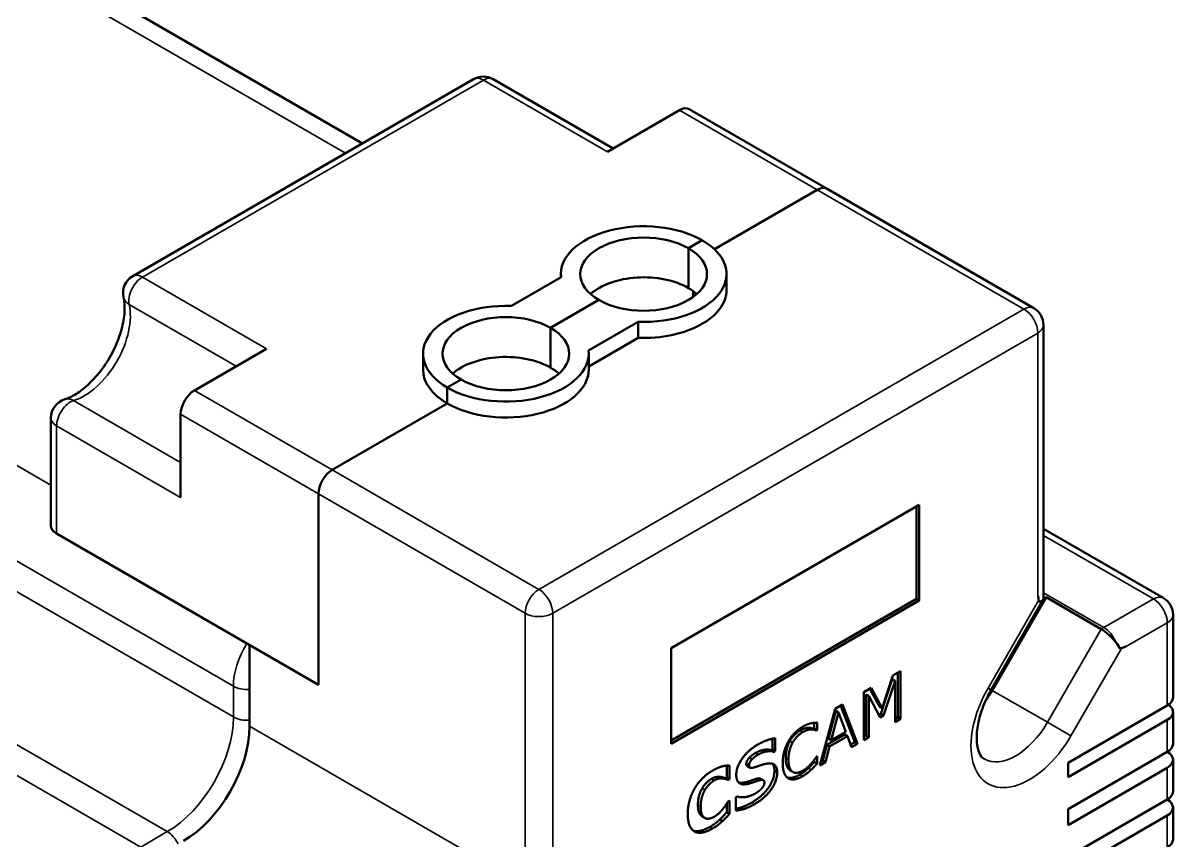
# Model space of a CAD drawing. Header units: millimetres. Extents: x -703 to 635, y -85 to 385.
# Drawn here: x -284.5 to -225.4, y 288.6 to 330.6 of the extents above; entities that cross this region are included whole.
import ezdxf

# ---------------------------------------------------------------- set-up
doc = ezdxf.new("R2010")
doc.units = ezdxf.units.MM
doc.header["$LTSCALE"] = 1.2
doc.layers.add('외형선(ISO)', color=7, linetype='Continuous', lineweight=50)
doc.layers.add('좁은 외형선(ISO)', color=7, linetype='Continuous', lineweight=35)

msp = doc.modelspace()

# ---------------------------------------------------------------- linework, layer by layer
at = {"layer": '외형선(ISO)', "color": 0}
for p, q in [((-267.093, 324.384), (-297.998, 342.227)), ((-278.882, 317.578), (-261.393, 327.675)), ((-254.236, 324.12), (-260.393, 327.675)), ((-254.529, 323.951), (-250.828, 326.088)), ((-243.257, 322.055), (-250.328, 326.137)), ((-243.757, 322.005), (-249.039, 318.956)), ((-243.757, 322.005), (-249.039, 318.956)), ((-232.651, 315.931), (-243.257, 322.055)), ((-250.369, 319.005), (-249.661, 319.413)), ((-249.661, 319.413), (-250.369, 319.005)), ((-250.369, 319.005), (-250.369, 316.963)), ((-250.369, 319.005), (-250.369, 316.963)), ((-256.907, 317.516), (-259.457, 316.044)), ((-256.917, 317.51), (-256.917, 317.678)), ((-248.417, 316.861), (-248.417, 317.678)), ((-254.965, 316.351), (-257.44, 314.922)), ((-254.965, 316.351), (-257.44, 314.922)), ((-250.121, 316.511), (-250.121, 316.803)), ((-252.948, 315.229), (-255.497, 313.758)), ((-252.948, 315.229), (-252.948, 314.413)), ((-232.151, 301.103), (-232.151, 315.065)), ((-257.44, 314.922), (-257.44, 312.881)), ((-257.44, 314.922), (-257.44, 312.881)), ((-252.948, 314.413), (-255.488, 312.946)), ((-275.718, 311.717), (-272.018, 313.854)), ((-263.988, 313.595), (-263.988, 312.779)), ((-255.488, 312.779), (-255.488, 313.595)), ((-262.036, 312.269), (-262.743, 311.86)), ((-262.036, 312.269), (-262.743, 311.86)), ((-262.743, 311.044), (-262.743, 311.86)), ((-262.743, 311.86), (-262.743, 311.044)), ((-262.743, 311.044), (-268.647, 307.635)), ((-262.743, 311.044), (-268.647, 307.635)), ((-276.425, 306.22), (-276.425, 310.493)), ((-283.082, 304.777), (-283.082, 310.302)), ((-269.354, 306.41), (-269.354, 296.612)), ((-269.354, 306.41), (-269.354, 296.612)), ((-251.252, 298.49), (-238.525, 305.839)), ((-238.666, 305.757), (-238.666, 301.021)), ((-238.525, 305.839), (-238.525, 300.94)), ((-226.004, 301.071), (-232.151, 304.62)), ((-269.354, 296.612), (-282.789, 304.369)), ((-238.666, 301.021), (-251.252, 293.755)), ((-238.525, 300.94), (-251.252, 293.591)), ((-238.525, 300.94), (-238.666, 301.021)), ((-234.834, 296.359), (-232.165, 300.982)), ((-232.019, 301.107), (-234.778, 296.327)), ((-232.443, 301.155), (-232.425, 301.188)), ((-232.425, 301.188), (-232.425, 301.188)), ((-232.019, 301.107), (-229.191, 299.474)), ((-225.504, 300.205), (-225.504, 295.959)), ((-272.89, 298.653), (-269.354, 296.612)), ((-272.89, 294.489), (-272.89, 298.653)), ((-227.925, 298.59), (-227.943, 298.557)), ((-227.925, 298.59), (-227.925, 298.59)), ((-251.252, 293.591), (-251.252, 298.49)), ((-239.879, 297.096), (-239.488, 297.322)), ((-239.488, 297.322), (-239.488, 294.872)), ((-239.911, 296.901), (-240.5, 295.125)), ((-240.426, 295.416), (-239.879, 297.096)), ((-239.77, 296.819), (-240.359, 295.043)), ((-239.77, 296.819), (-239.911, 296.901)), ((-239.77, 294.709), (-239.77, 296.819)), ((-239.629, 297.24), (-239.629, 294.954)), ((-241.375, 296.232), (-240.991, 296.454)), ((-241.375, 293.783), (-241.375, 296.232)), ((-241.065, 296.411), (-240.568, 295.498)), ((-240.991, 296.454), (-240.426, 295.416)), ((-242.847, 295.382), (-242.47, 295.6)), ((-242.56, 295.548), (-241.839, 293.678)), ((-242.47, 295.6), (-241.697, 293.597)), ((-241.112, 296.044), (-241.253, 296.126)), ((-241.253, 296.126), (-241.253, 294.016)), ((-240.527, 294.946), (-241.112, 296.044)), ((-241.112, 296.044), (-241.112, 293.934)), ((-230.888, 292.611), (-225.797, 295.551)), ((-243.619, 292.487), (-242.847, 295.382)), ((-242.807, 295.285), (-243.181, 293.865)), ((-242.665, 295.203), (-243.039, 293.784)), ((-242.665, 295.203), (-242.807, 295.285)), ((-242.293, 294.214), (-242.665, 295.203)), ((-240.5, 295.125), (-240.593, 295.071)), ((-240.426, 295.416), (-240.568, 295.498)), ((-240.359, 295.043), (-240.527, 294.946)), ((-240.359, 295.043), (-240.5, 295.125)), ((-239.629, 294.954), (-239.77, 294.873)), ((-239.488, 294.872), (-239.629, 294.954)), ((-225.504, 295.224), (-225.504, 293.591)), ((-243.912, 294.373), (-243.932, 294.361)), ((-243.791, 294.279), (-243.932, 294.361)), ((-243.912, 294.671), (-243.912, 294.373)), ((-243.77, 294.291), (-243.912, 294.373)), ((-243.77, 294.677), (-243.77, 294.291)), ((-239.488, 294.872), (-239.77, 294.709)), ((-230.888, 291.877), (-225.797, 294.816)), ((-246.056, 293.856), (-246.056, 293.303)), ((-245.914, 293.88), (-245.914, 293.222)), ((-243.77, 294.291), (-243.791, 294.279)), ((-242.346, 294.065), (-243.269, 293.532)), ((-243.039, 293.784), (-243.181, 293.865)), ((-242.205, 293.983), (-243.128, 293.451)), ((-243.039, 293.784), (-242.293, 294.214)), ((-242.205, 293.983), (-242.346, 294.065)), ((-241.997, 293.424), (-242.205, 293.983)), ((-241.253, 294.016), (-241.375, 293.946)), ((-241.112, 293.934), (-241.375, 293.783)), ((-241.112, 293.934), (-241.253, 294.016)), ((-246.056, 293.303), (-246.124, 293.264)), ((-245.983, 293.182), (-246.124, 293.264)), ((-245.914, 293.222), (-246.056, 293.303)), ((-245.914, 293.222), (-245.983, 293.182)), ((-243.269, 293.532), (-243.475, 292.733)), ((-243.128, 293.451), (-243.334, 292.652)), ((-243.128, 293.451), (-243.269, 293.532)), ((-241.839, 293.678), (-242.047, 293.558)), ((-241.697, 293.597), (-241.997, 293.424)), ((-241.697, 293.597), (-241.839, 293.678)), ((-230.888, 290.244), (-225.797, 293.183)), ((-247.102, 292.8), (-247.244, 292.881)), ((-243.912, 292.768), (-243.912, 292.659)), ((-243.77, 292.578), (-243.912, 292.659)), ((-243.791, 292.948), (-243.77, 292.96)), ((-243.77, 292.96), (-243.77, 292.578)), ((-243.334, 292.652), (-243.619, 292.487)), ((-243.475, 292.733), (-243.568, 292.68)), ((-243.334, 292.652), (-243.475, 292.733)), ((-230.888, 291.877), (-230.888, 292.611)), ((-225.504, 292.775), (-225.504, 291.142)), ((-248.407, 292.472), (-248.407, 291.869)), ((-248.266, 292.48), (-248.266, 291.787)), ((-247.21, 292.367), (-247.351, 292.449)), ((-245.008, 292.147), (-245.15, 292.228)), ((-230.888, 289.427), (-225.797, 292.366)), ((-248.615, 291.819), (-248.757, 291.9)), ((-248.407, 291.869), (-248.48, 291.827)), ((-248.339, 291.745), (-248.48, 291.827)), ((-248.266, 291.787), (-248.407, 291.869)), ((-248.266, 291.787), (-248.339, 291.745)), ((-246.526, 291.722), (-246.668, 291.804)), ((-247.931, 290.852), (-247.86, 290.892)), ((-247.931, 290.168), (-247.931, 290.852)), ((-248.407, 290.522), (-248.407, 290.075)), ((-248.333, 290.638), (-248.266, 290.677)), ((-248.266, 290.677), (-248.266, 289.993)), ((-230.888, 287.794), (-225.797, 290.733)), ((-230.888, 289.427), (-230.888, 290.244)), ((-225.504, 290.325), (-225.504, 288.692)), ((-249.53, 289.789), (-249.671, 289.87)), ((-248.621, 289.625), (-248.763, 289.706)), ((-248.266, 289.993), (-248.407, 290.075)), ((-230.888, 286.978), (-225.797, 289.917))]:
    msp.add_line(p, q, dxfattribs=at)
for centre, start, end in [((-260.893, 326.809), 60, 120), ((-278.382, 316.712), 120, 193.05943), ((-233.151, 315.065), 0, 60), ((-282.082, 310.302), 106.94057, 180), ((-226.504, 300.205), 0, 60)]:
    msp.add_arc(centre, 1, start, end, dxfattribs=at)
for centre, major_axis, ratio, start_param, end_param in [((-250.828, 325.271), (0.5, 0.866), 0.57735, 0, 0.785398), ((-243.757, 321.189), (0.5, 0.866), 0.57735, 0, 0.785398), ((-243.757, 321.189), (0.5, 0.866), 0.57735, 0, 0.785398), ((-252.667, 317.678), (-4.25, 0), 0.57735, 3.926991, 6.34933), ((-252.667, 317.678), (-3.25, 0), 0.57735, 3.926991, 7.068583), ((-252.667, 317.678), (4.25, 0), 0.57735, 4.646245, 7.068583), ((-252.667, 317.678), (3.25, 0), 0.57735, 3.926991, 7.068583), ((-252.667, 315.637), (-3.25, 0), 0.57735, 3.926991, 5.708074), ((-252.667, 316.861), (4.25, 0), 0.57735, 4.646245, 6.283185), ((-252.667, 315.637), (-3.25, 0), 0.57735, 3.716704, 3.926991), ((-259.738, 313.595), (-4.25, 0), 0.57735, 4.646245, 7.068583), ((-259.738, 313.595), (-3.25, 0), 0.57735, 3.926991, 7.068583), ((-259.738, 313.595), (3.25, 0), 0.57735, 3.926991, 7.068583), ((-259.738, 313.595), (4.25, 0), 0.57735, 3.926991, 6.34933), ((-259.738, 311.554), (-3.25, 0), 0.57735, 3.926991, 5.708074), ((-259.738, 312.779), (-4.25, 0), 0.57735, 0, 0.785398), ((-259.738, 312.779), (4.25, 0), 0.57735, 3.926991, 6.283185), ((-259.738, 311.554), (-3.25, 0), 0.57735, 3.716704, 3.926991), ((-275.718, 310.901), (-0.5, -0.866), 0.57735, 3.926991, 5.497787), ((-268.647, 306.818), (0.5, 0.866), 0.57735, 0.785398, 2.356194), ((-268.647, 306.818), (-0.5, -0.866), 0.57735, 3.926991, 5.497787), ((-282.082, 304.777), (-1, 0), 0.57735, 0, 0.785398), ((-233.151, 301.563), (0.707, 1.225), 0.57735, 4.712389, 4.738974), ((-227.494, 304.532), (-3.5, -6.062), 0.57735, 5.584963, 5.630725), ((-233.151, 301.275), (0.996, -0.267), 0.317837, 5.657614, 6.115572), ((-231.878, 305.104), (2.4, 4.157), 0.57735, 3.846664, 3.885385), ((-228.901, 298.821), (-0.729, 0.729), 0.317837, 3.916899, 4.374857), ((-227.494, 304.532), (3.5, 6.062), 0.57735, 3.794053, 3.839815), ((-236.403, 297.265), (-1.625, -2.815), 0.57735, 1.380005, 1.570796), ((-226.504, 295.959), (1, 0), 0.57735, 5.497787, 6.283185), ((-226.504, 295.224), (1, 0), 0.57735, 5.497787, 6.973002), ((-276.284, 292.53), (-2.4, -4.157), 0.57735, 0.785398, 2.356194), ((-226.504, 293.591), (1, 0), 0.57735, 5.497787, 6.283185), ((-226.504, 292.775), (1, 0), 0.57735, 5.497787, 7.068583), ((-226.504, 291.142), (1, 0), 0.57735, 5.497787, 6.283185), ((-226.504, 290.325), (1, 0), 0.57735, 5.497787, 7.068583), ((-226.504, 288.692), (1, 0), 0.57735, 5.497787, 6.283185)]:
    msp.add_ellipse(centre, major_axis=major_axis, ratio=ratio, start_param=start_param, end_param=end_param, dxfattribs=at)
for points, degree, knots in [([(-282.374, 311.259), (-282.198, 311.312), (-281.994, 311.405), (-281.562, 311.675), (-281.334, 311.852), (-280.882, 312.284), (-280.657, 312.54), (-280.239, 313.11), (-280.048, 313.423), (-279.723, 314.07), (-279.591, 314.403), (-279.399, 315.044), (-279.339, 315.352), (-279.289, 315.903), (-279.297, 316.147), (-279.337, 316.396), (-279.346, 316.442), (-279.356, 316.486)], 3, [1.338837, 1.338837, 1.338837, 1.338837, 1.612396, 1.612396, 1.88603, 1.88603, 2.168603, 2.168603, 2.457196, 2.457196, 2.746614, 2.746614, 3.031373, 3.031373, 3.307222, 3.307222, 3.373552, 3.373552, 3.373552, 3.373552]), ([(-232.151, 301.103), (-232.151, 301.099), (-232.151, 301.094), (-232.151, 301.086), (-232.151, 301.082), (-232.15, 301.073), (-232.15, 301.069), (-232.15, 301.06), (-232.15, 301.056), (-232.15, 301.048), (-232.15, 301.044), (-232.15, 301.039)], 3, [4.71238898, 4.71238898, 4.71238898, 4.71238898, 4.71570126, 4.71570126, 4.71901354, 4.71901354, 4.72232582, 4.72232582, 4.7256381, 4.7256381, 4.72895038, 4.72895038, 4.72895038, 4.72895038]), ([(-228.44, 298.798), (-228.508, 298.883), (-228.584, 298.969), (-228.75, 299.138), (-228.839, 299.219), (-229.019, 299.364), (-229.107, 299.425), (-229.191, 299.474)], 3, [-0.1069299, -0.1069299, -0.1069299, -0.1069299, -0.0718102, -0.0718102, -0.0356871, -0.0356871, -0.0002403, -0.0002403, -0.0002403, -0.0002403]), ([(-235.2, 292.818), (-235.265, 292.856), (-235.327, 292.91), (-235.457, 293.131), (-235.521, 293.299), (-235.583, 293.716), (-235.589, 293.948), (-235.541, 294.468), (-235.485, 294.757), (-235.308, 295.362), (-235.184, 295.679), (-234.97, 296.114), (-234.904, 296.238), (-234.834, 296.359)], 3, [0.785398, 0.785398, 0.785398, 0.785398, 1.099557, 1.099557, 1.413717, 1.413717, 1.683183, 1.683183, 1.957949, 1.957949, 2.241609, 2.241609, 2.356194, 2.356194, 2.356194, 2.356194]), ([(-244.632, 292.022), (-244.864, 291.888), (-245.193, 291.828), (-245.306, 291.866)], 2, [0, 0, 0, 1, 1.743819, 1.743819, 1.743819]), ([(-246.668, 291.804), (-246.675, 291.807), (-246.751, 291.838), (-246.884, 291.799)], 2, [0.891304, 0.891304, 0.891304, 1, 2, 2, 2]), ([(-249.882, 290.457), (-249.882, 290.189), (-249.757, 289.92), (-249.671, 289.87)], 2, [0, 0, 0, 1, 1.89899, 1.89899, 1.89899]), ([(-247.108, 290.585), (-247.415, 290.407), (-247.793, 290.291), (-247.931, 290.268)], 2, [0, 0, 0, 1, 1.654886, 1.654886, 1.654886]), ([(-249.282, 289.325), (-249.559, 289.165), (-249.985, 289.091), (-250.133, 289.145)], 2, [0, 0, 0, 1, 1.826136, 1.826136, 1.826136])]:
    msp.add_open_spline(points, degree=degree, knots=knots, dxfattribs=at)
for points, degree in [([(-232.393, 300.873), (-232.394, 300.896), (-232.397, 300.919), (-232.4, 300.942)], 3), ([(-232.15, 301.039), (-232.15, 301.009), (-232.161, 300.982), (-232.182, 300.959)], 3), ([(-228.217, 298.462), (-228.119, 298.501), (-228.021, 298.544), (-227.925, 298.59)], 3), ([(-228.15, 298.488), (-228.171, 298.479), (-228.194, 298.471), (-228.217, 298.462)], 3), ([(-245.242, 293.716), (-245.107, 293.953), (-244.723, 294.343), (-244.489, 294.478)], 2), ([(-243.932, 294.361), (-244.109, 294.429), (-244.454, 294.384), (-244.649, 294.271)], 2), ([(-244.489, 294.478), (-244.319, 294.576), (-243.978, 294.677), (-243.77, 294.677)], 2), ([(-246.809, 293.554), (-246.565, 293.695), (-246.088, 293.861), (-245.914, 293.88)], 2), ([(-244.649, 294.271), (-244.81, 294.178), (-245.068, 293.909), (-245.171, 293.724)], 2), ([(-244.508, 294.189), (-244.669, 294.096), (-244.927, 293.827), (-245.029, 293.643)], 2), ([(-243.791, 294.279), (-243.968, 294.347), (-244.312, 294.302), (-244.508, 294.189)], 2), ([(-247.916, 292.012), (-247.916, 292.411), (-247.296, 293.273), (-246.809, 293.554)], 2), ([(-246.124, 293.264), (-246.274, 293.315), (-246.706, 293.252), (-246.932, 293.121)], 2), ([(-245.983, 293.182), (-246.132, 293.233), (-246.565, 293.17), (-246.791, 293.04)], 2), ([(-245.53, 292.606), (-245.53, 292.91), (-245.381, 293.472), (-245.242, 293.716)], 2), ([(-245.171, 293.724), (-245.269, 293.543), (-245.378, 293.104), (-245.378, 292.856)], 2), ([(-245.029, 293.643), (-245.128, 293.462), (-245.237, 293.023), (-245.237, 292.775)], 2), ([(-247.244, 292.881), (-247.308, 292.816), (-247.401, 292.646), (-247.401, 292.571)], 2), ([(-247.102, 292.8), (-247.167, 292.734), (-247.26, 292.564), (-247.26, 292.489)], 2), ([(-246.932, 293.121), (-247.013, 293.075), (-247.171, 292.958), (-247.244, 292.881)], 2), ([(-246.791, 293.04), (-246.872, 292.993), (-247.029, 292.877), (-247.102, 292.8)], 2), ([(-246.371, 292.571), (-246.086, 292.626), (-245.815, 292.413), (-245.815, 292.117)], 2), ([(-245.239, 291.818), (-245.375, 291.895), (-245.53, 292.288), (-245.53, 292.606)], 2), ([(-245.378, 292.856), (-245.378, 292.598), (-245.257, 292.298), (-245.162, 292.235)], 2), ([(-245.237, 292.775), (-245.237, 292.517), (-245.116, 292.217), (-245.02, 292.154)], 2), ([(-244.506, 292.213), (-244.302, 292.331), (-243.945, 292.699), (-243.791, 292.948)], 2), ([(-243.912, 292.659), (-243.989, 292.574), (-244.116, 292.433), (-244.22, 292.335)], 2), ([(-250.06, 291.286), (-249.898, 291.568), (-249.422, 292.051), (-249.139, 292.214)], 2), ([(-249.139, 292.214), (-248.983, 292.304), (-248.733, 292.409), (-248.626, 292.438)], 2), ([(-248.626, 292.438), (-248.514, 292.465), (-248.335, 292.478), (-248.266, 292.48)], 2), ([(-247.33, 291.534), (-247.642, 291.471), (-247.916, 291.714), (-247.916, 292.012)], 2), ([(-247.401, 292.571), (-247.401, 292.478), (-247.351, 292.449)], 2), ([(-247.26, 292.489), (-247.26, 292.375), (-247.11, 292.34), (-246.902, 292.411)], 2), ([(-245.957, 292.199), (-245.957, 291.777), (-246.577, 290.891), (-247.108, 290.585)], 2), ([(-245.815, 292.117), (-245.815, 291.695), (-246.436, 290.81), (-246.967, 290.503)], 2), ([(-246.902, 292.411), (-246.767, 292.457), (-246.514, 292.542), (-246.371, 292.571)], 2), ([(-246.062, 292.574), (-245.957, 292.46), (-245.957, 292.199)], 2), ([(-245.162, 292.235), (-245.156, 292.232), (-245.15, 292.228)], 2), ([(-245.02, 292.154), (-244.92, 292.09), (-244.653, 292.128), (-244.506, 292.213)], 2), ([(-244.22, 292.335), (-244.306, 292.253), (-244.511, 292.092), (-244.632, 292.022)], 2), ([(-244.078, 292.254), (-244.165, 292.172), (-244.369, 292.01), (-244.491, 291.94)], 2), ([(-243.77, 292.578), (-243.848, 292.493), (-243.974, 292.352), (-244.078, 292.254)], 2), ([(-249.183, 291.799), (-249.316, 291.722), (-249.561, 291.483), (-249.662, 291.312)], 2), ([(-249.042, 291.717), (-249.175, 291.64), (-249.419, 291.401), (-249.521, 291.231)], 2), ([(-248.757, 291.9), (-248.85, 291.907), (-249.062, 291.869), (-249.183, 291.799)], 2), ([(-248.615, 291.819), (-248.708, 291.826), (-248.92, 291.787), (-249.042, 291.717)], 2), ([(-248.48, 291.827), (-248.527, 291.847), (-248.668, 291.891), (-248.757, 291.9)], 2), ([(-248.339, 291.745), (-248.385, 291.765), (-248.527, 291.809), (-248.615, 291.819)], 2), ([(-247.472, 291.616), (-247.67, 291.576), (-247.798, 291.61)], 2), ([(-246.884, 291.799), (-247.023, 291.756), (-247.335, 291.644), (-247.472, 291.616)], 2), ([(-246.743, 291.717), (-246.882, 291.674), (-247.193, 291.562), (-247.33, 291.534)], 2), ([(-246.472, 291.605), (-246.472, 291.701), (-246.609, 291.757), (-246.743, 291.717)], 2), ([(-246.64, 291.268), (-246.567, 291.345), (-246.472, 291.505), (-246.472, 291.605)], 2), ([(-244.491, 291.94), (-244.723, 291.806), (-245.1, 291.738), (-245.239, 291.818)], 2), ([(-250.403, 289.995), (-250.403, 290.336), (-250.228, 290.99), (-250.06, 291.286)], 2), ([(-249.662, 291.312), (-249.761, 291.146), (-249.882, 290.714), (-249.882, 290.457)], 2), ([(-249.521, 291.231), (-249.62, 291.064), (-249.741, 290.632), (-249.741, 290.376)], 2), ([(-247.86, 290.892), (-247.664, 290.824), (-247.173, 290.911), (-246.947, 291.042)], 2), ([(-246.947, 291.042), (-246.888, 291.076), (-246.7, 291.207), (-246.64, 291.268)], 2), ([(-249.741, 290.376), (-249.741, 290.107), (-249.609, 289.824), (-249.51, 289.779)], 2), ([(-249.038, 289.855), (-248.922, 289.922), (-248.694, 290.133), (-248.597, 290.259)], 2), ([(-248.597, 290.259), (-248.516, 290.359), (-248.377, 290.566), (-248.333, 290.638)], 2), ([(-246.967, 290.503), (-247.274, 290.326), (-247.731, 290.186), (-247.931, 290.168)], 2), ([(-250.052, 289.09), (-250.22, 289.18), (-250.403, 289.632), (-250.403, 289.995)], 2), ([(-249.51, 289.779), (-249.409, 289.732), (-249.159, 289.786), (-249.038, 289.855)], 2), ([(-248.763, 289.706), (-248.884, 289.597), (-249.096, 289.432), (-249.282, 289.325)], 2), ([(-248.407, 290.075), (-248.5, 289.974), (-248.67, 289.793), (-248.763, 289.706)], 2), ([(-248.266, 289.993), (-248.359, 289.893), (-248.529, 289.711), (-248.621, 289.625)], 2), ([(-249.141, 289.243), (-249.417, 289.083), (-249.884, 289.003), (-250.052, 289.09)], 2), ([(-248.621, 289.625), (-248.743, 289.515), (-248.955, 289.35), (-249.141, 289.243)], 2)]:
    msp.add_open_spline(points, degree=degree, dxfattribs=at)
at = {"layer": '좁은 외형선(ISO)', "color": 0}
for p, q in [((-267.971, 323.877), (-299.498, 342.079)), ((-283.082, 306.849), (-321.801, 329.203)), ((-278.382, 317.528), (-260.893, 327.625)), ((-260.893, 327.625), (-254.529, 323.951)), ((-250.828, 326.088), (-243.757, 322.005)), ((-273.717, 296.543), (-323.922, 325.528)), ((-273.717, 294.967), (-323.922, 323.953)), ((-243.757, 322.005), (-233.151, 315.882)), ((-277.111, 289.088), (-327.316, 318.074)), ((-272.018, 313.854), (-278.382, 317.528)), ((-278.476, 288.3), (-328.681, 317.286)), ((-279.07, 316.127), (-273.576, 312.955)), ((-233.151, 315.882), (-258.041, 301.511)), ((-257.334, 300.286), (-232.443, 314.657)), ((-232.443, 314.657), (-232.443, 301.155)), ((-268.647, 307.635), (-275.718, 311.717)), ((-276.425, 308.018), (-281.92, 311.191)), ((-276.425, 310.493), (-269.354, 306.41)), ((-282.789, 309.894), (-282.789, 304.369)), ((-282.789, 309.894), (-276.425, 306.22)), ((-258.041, 301.511), (-268.647, 307.635)), ((-269.354, 306.41), (-258.748, 300.286)), ((-232.151, 304.282), (-226.504, 301.021)), ((-232.4, 300.942), (-234.993, 296.451)), ((-229.049, 299.552), (-232.151, 301.342)), ((-226.504, 301.021), (-229.049, 299.552)), ((-258.748, 300.286), (-258.748, 286.496)), ((-257.334, 286.785), (-257.334, 300.286)), ((-227.943, 298.557), (-225.797, 299.797)), ((-225.797, 299.797), (-225.797, 295.551)), ((-229.191, 299.474), (-231.95, 294.694)), ((-230.743, 293.997), (-228.15, 298.488)), ((-273.717, 296.543), (-273.717, 294.967)), ((-234.993, 296.451), (-234.834, 296.359)), ((-231.95, 294.694), (-234.778, 296.327)), ((-261.576, 287.957), (-272.89, 294.489)), ((-230.743, 293.997), (-231.95, 294.694)), ((-225.797, 294.816), (-225.797, 293.183)), ((-244.508, 294.189), (-244.649, 294.271)), ((-245.029, 293.643), (-245.171, 293.724)), ((-246.791, 293.04), (-246.932, 293.121)), ((-245.237, 292.775), (-245.378, 292.856)), ((-247.26, 292.489), (-247.401, 292.571)), ((-245.815, 292.117), (-245.957, 292.199)), ((-245.02, 292.154), (-245.162, 292.235)), ((-244.491, 291.94), (-244.632, 292.022)), ((-244.078, 292.254), (-244.22, 292.335)), ((-225.797, 292.366), (-225.797, 290.733)), ((-249.042, 291.717), (-249.183, 291.799)), ((-247.33, 291.534), (-247.472, 291.616)), ((-246.743, 291.717), (-246.884, 291.799)), ((-245.239, 291.818), (-245.246, 291.822)), ((-249.521, 291.231), (-249.662, 291.312)), ((-249.741, 290.376), (-249.882, 290.457)), ((-246.967, 290.503), (-247.108, 290.585)), ((-225.797, 289.917), (-225.797, 288.284)), ((-277.111, 289.088), (-278.476, 288.3)), ((-250.052, 289.09), (-250.078, 289.105)), ((-249.141, 289.243), (-249.282, 289.325))]:
    msp.add_line(p, q, dxfattribs=at)
for centre, major_axis, ratio, start_param, end_param in [((-260.893, 326.809), (-0.5, 0.866), 0.57735, 5.497787, 6.283185), ((-260.893, 326.809), (0.5, 0.866), 0.57735, 0, 0.785398), ((-278.382, 316.712), (0.5, 0.866), 0.57735, 0.785398, 2.588154), ((-278.382, 316.712), (-0.5, 0.866), 0.57735, 5.497787, 6.283185), ((-278.382, 316.712), (-0.974, -0.226), 0.694612, 0, 0.63922), ((-281.375, 314.167), (1.675, 2.901), 0.57735, 3.695031, 5.729747), ((-233.151, 315.065), (0.5, 0.866), 0.57735, 0, 0.785398), ((-233.151, 315.065), (-0.5, 0.866), 0.57735, 3.926991, 5.497787), ((-233.151, 315.065), (1, 0), 0.57735, 5.497787, 6.283185), ((-282.082, 310.302), (0.5, 0.866), 0.57735, 0.553439, 2.356194), ((-282.082, 310.302), (-0.291, 0.957), 0.694612, 5.643965, 6.283185), ((-282.082, 310.302), (-1, 0), 0.57735, 0, 0.785398), ((-258.041, 300.695), (0.5, 0.866), 0.57735, 0.785398, 2.356194), ((-258.041, 300.695), (0.5, -0.866), 0.57735, 0.785398, 2.356194), ((-233.151, 301.103), (1, 0), 0.57735, 6.030612, 6.283185), ((-226.504, 300.205), (0.5, 0.866), 0.57735, 0, 0.785398), ((-226.504, 300.205), (-0.5, 0.866), 0.57735, 3.926991, 5.497787), ((-258.041, 300.695), (1, 0), 0.57735, 3.926991, 5.497787), ((-226.504, 300.205), (1, 0), 0.57735, 5.497787, 6.283185), ((-229.049, 303.471), (-2.4, -4.157), 0.57735, 0.743792, 0.785398), ((-229.049, 298.735), (-0.5, 0.866), 0.57735, 4.459816, 5.497787), ((-271.596, 297.768), (-1.5, -2.598), 0.57735, 4.672309, 5.497787), ((-273.01, 296.951), (-1, 0), 0.57735, 0.785398, 1.691296), ((-232.868, 295.224), (-2.125, -3.681), 0.57735, 4.712389, 7.853982), ((-277.111, 293.007), (-2.4, -4.157), 0.57735, 0.785398, 2.356194), ((-273.01, 295.375), (-1, 0), 0.57735, 0.785398, 1.691296), ((-233.575, 295.632), (-1.625, -2.815), 0.57735, 0, 1.570796), ((-277.111, 288.272), (-0.5, 0.866), 0.57735, 4.591889, 5.497787)]:
    msp.add_ellipse(centre, major_axis=major_axis, ratio=ratio, start_param=start_param, end_param=end_param, dxfattribs=at)

doc.saveas('drawing.dxf')
